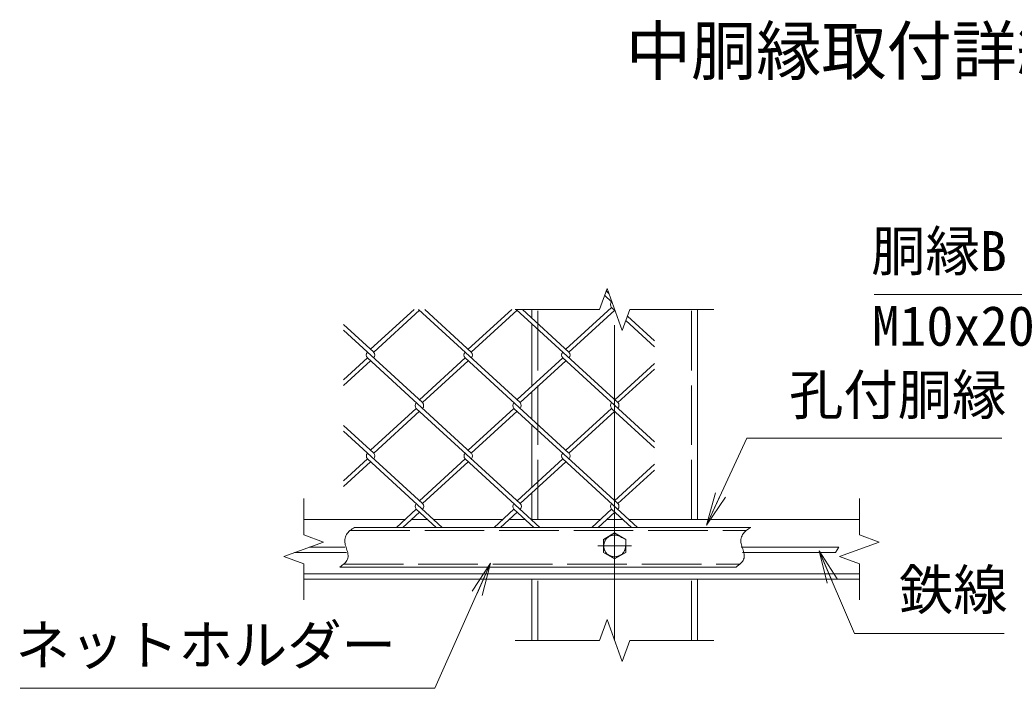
# Model space of a CAD drawing. Units: millimetres at full size; details may follow other scales. Extents: x -10500 to 10500, y -7425 to 7425.
# Drawn here: x 5240 to 8243, y -1552 to 466 of the extents above; entities that cross this region are included whole.
import ezdxf
from ezdxf.enums import TextEntityAlignment as Align

# ---------------------------------------------------------------- set-up
doc = ezdxf.new("R2010")
doc.units = ezdxf.units.MM
doc.header["$LTSCALE"] = 30
doc.linetypes.add('DASHED', pattern=[7.5, 6, -1.5])
doc.linetypes.add('USER1', pattern=[50.8, 31.75, -6.35, 6.35, -6.35])
for name, color, linetype, lineweight in [('0-0_D-STR-TXT', 7, 'Continuous', 13), ('0-1_D-STR-DIM', 7, 'Continuous', 13), ('0-2_D-BMK', 2, 'USER1', 13), ('0-3_D-STR3', 3, 'Continuous', 13), ('0-7_D-STR1', 1, 'Continuous', 18), ('0-8_0', 7, 'Continuous', 18), ('0-A_D-TTL-TXT', 7, 'Continuous', 13), ('0-B_D-STR2', 7, 'Continuous', 13)]:
    doc.layers.add(name, color=color, linetype=linetype, lineweight=lineweight)
doc.styles.add('ＭＳ ゴシック', font='')
doc.styles.get('ＭＳ ゴシック').set_extended_font_data('MS Gothic')

# ---------------------------------------------------------------- blocks, each defined once
blk = doc.blocks.new('_Open')
at = {"layer": '0-8_0'}
blk.add_line((-30, 5), (0, 0), dxfattribs=at)
blk.add_lwpolyline([(-30, -5), (0, 0), (-30, 0)], dxfattribs=at)

msp = doc.modelspace()

# ---------------------------------------------------------------- linework, layer by layer
at = {"layer": '0-0_D-STR-TXT'}
for points in [[(7820, -363.38), (8351.5, -363.38), (8575.45, -1081.74)], [(8206.05, -797.58), (7435.34, -797.58), (7314.55, -1058)], [(8212.93, -1387.44), (7760.74, -1387.44), (7654.63, -1139.22)], [(5241.32, -1552.41), (6493.63, -1552.41), (6660.81, -1176.66)]]:
    msp.add_lwpolyline(points, dxfattribs=at)
at = {"layer": '0-1_D-STR-DIM'}
for p, q in [((7013.44, -345.23), (6990.35, -408.66)), ((7059.61, -472.09), (7013.44, -345.23)), ((6736.53, -408.66), (6990.35, -408.66)), ((7082.7, -408.66), (7059.61, -472.09)), ((7082.7, -408.66), (7336.53, -408.66)), ((6097.4, -979.91), (6097.4, -1089.3)), ((7775.65, -979.91), (7775.65, -1089.3)), ((6097.4, -1089.3), (6157.31, -1111.1)), ((7775.65, -1089.3), (7835.56, -1111.1)), ((6157.31, -1111.1), (6037.5, -1154.71)), ((7713.04, -1126.91), (7703.8, -1142.91)), ((7835.56, -1111.1), (7715.75, -1154.71)), ((6037.5, -1154.71), (6097.4, -1176.52)), ((7715.75, -1154.71), (7775.65, -1176.52)), ((6097.4, -1176.52), (6097.4, -1285.91)), ((7775.65, -1176.52), (7775.65, -1285.91)), ((7013.44, -1345.23), (6990.35, -1408.66)), ((7059.61, -1472.09), (7013.44, -1345.23)), ((6736.53, -1408.66), (6990.35, -1408.66)), ((7082.7, -1408.66), (7059.61, -1472.09)), ((7082.7, -1408.66), (7336.53, -1408.66))]:
    msp.add_line(p, q, dxfattribs=at)
for points in [[(6250.86, -1066.91), (6247.34, -1069.25), (6243.87, -1071.63), (6240.49, -1074.07), (6237.25, -1076.62), (6234.2, -1079.31), (6231.38, -1082.17), (6228.83, -1085.23), (6226.61, -1088.54), (6224.77, -1092.12), (6223.31, -1095.94), (6222.26, -1099.93), (6221.63, -1104.01), (6221.41, -1108.1), (6221.62, -1112.12), (6222.22, -1116.07), (6223.12, -1119.95), (6224.25, -1123.8), (6225.51, -1127.65), (6226.84, -1131.53), (6228.14, -1135.45), (6229.33, -1139.46), (6230.34, -1143.56), (6231.07, -1147.7), (6231.44, -1151.81), (6231.38, -1155.82), (6230.8, -1159.67), (6229.64, -1163.29), (6227.94, -1166.71), (6225.77, -1169.94), (6223.19, -1173.01), (6220.28, -1175.94), (6217.1, -1178.78), (6213.71, -1181.53), (6210.19, -1184.23), (6206.61, -1186.91)], [(7447.29, -1066.91), (7443.77, -1069.25), (7440.29, -1071.63), (7436.91, -1074.07), (7433.67, -1076.62), (7430.62, -1079.31), (7427.8, -1082.17), (7425.25, -1085.23), (7423.04, -1088.54), (7421.19, -1092.12), (7419.73, -1095.94), (7418.69, -1099.93), (7418.05, -1104.01), (7417.83, -1108.1), (7418.04, -1112.12), (7418.64, -1116.07), (7419.54, -1119.95), (7420.67, -1123.8), (7421.94, -1127.65), (7423.26, -1131.53), (7424.56, -1135.45), (7425.76, -1139.46), (7426.76, -1143.56), (7427.49, -1147.7), (7427.86, -1151.81), (7427.8, -1155.82), (7427.22, -1159.67), (7426.06, -1163.29), (7424.36, -1166.71), (7422.19, -1169.94), (7419.61, -1173.01), (7416.7, -1175.94), (7413.52, -1178.78), (7410.13, -1181.53), (7406.62, -1184.23), (7403.03, -1186.91)]]:
    msp.add_lwpolyline(points, dxfattribs=at)
at = {"layer": '0-2_D-BMK'}
msp.add_line((7036.53, -1408.66), (7036.53, -408.66), dxfattribs=at)
at = {"layer": '0-2_D-BMK', "color": 4, "lineweight": 5}
msp.add_line((7087.53, -1122.91), (6985.53, -1122.91), dxfattribs=at)
at = {"layer": '0-3_D-STR3', "linetype": 'DASHED'}
for p, q in [((6237.88, -1076.11), (7434.3, -1076.11)), ((6218.34, -1177.71), (7414.76, -1177.71))]:
    msp.add_line(p, q, dxfattribs=at)
at = {"layer": '0-3_D-STR3'}
for p, q in [((7447.29, -1066.91), (6250.86, -1066.91)), ((6222, -1126.91), (6113.89, -1126.91)), ((7418.43, -1126.91), (7713.04, -1126.91)), ((6226.63, -1142.91), (6069.93, -1142.91)), ((7423.05, -1142.91), (7703.8, -1142.91)), ((7403.03, -1186.91), (6206.61, -1186.91))]:
    msp.add_line(p, q, dxfattribs=at)
at = {"layer": '0-3_D-STR3', "color": 4, "linetype": 'DASHED', "lineweight": 5}
msp.add_lwpolyline([(7036.53, -1162.17), (7002.53, -1142.54), (7002.53, -1103.28), (7036.53, -1083.65), (7070.53, -1103.28), (7070.53, -1142.54)], close=True, dxfattribs=at)
msp.add_circle((7036.53, -1122.91), 33, dxfattribs=at)
at = {"layer": '0-7_D-STR1'}
for p, q in [((6786.53, -408.66), (6786.53, -435.04)), ((7286.53, -408.66), (7286.53, -1042.91)), ((6786.53, -452.4), (6786.53, -640.37)), ((6786.53, -657.73), (6786.53, -740)), ((6786.53, -757.36), (6786.53, -945.33)), ((6786.53, -962.69), (6786.53, -1042.91)), ((6097.4, -1042.91), (6404.03, -1042.91)), ((6422.98, -1042.91), (6470.91, -1042.91)), ((6489.86, -1042.91), (6698.94, -1042.91)), ((6717.89, -1042.91), (6765.82, -1042.91)), ((6784.29, -1042.91), (6993.85, -1042.91)), ((7012.8, -1042.91), (7060.73, -1042.91)), ((7079.2, -1042.91), (7775.65, -1042.91)), ((6097.4, -1206.91), (7775.65, -1206.91)), ((6097.4, -1222.91), (7775.65, -1222.91)), ((6786.53, -1222.91), (6786.53, -1408.66)), ((7286.53, -1222.91), (7286.53, -1408.66))]:
    msp.add_line(p, q, dxfattribs=at)
at = {"layer": '0-7_D-STR1', "linetype": 'DASHED'}
for p, q in [((6804.53, -1042.91), (6804.53, -408.66)), ((7268.53, -1042.91), (7268.53, -408.66)), ((6804.53, -1408.66), (6804.53, -1222.91)), ((7268.53, -1408.66), (7268.53, -1222.91))]:
    msp.add_line(p, q, dxfattribs=at)
at = {"layer": '0-B_D-STR2'}
for p, q in [((7018.98, -360.44), (7010.67, -352.83)), ((7028.46, -386.49), (7005.94, -365.85)), ((6430.63, -408.66), (6299.27, -529.02)), ((6446.73, -411.27), (6308.75, -537.7)), ((6751.11, -690.18), (6443.88, -408.66)), ((6603.66, -537.7), (6462.83, -408.66)), ((6725.54, -408.66), (6594.18, -529.02)), ((6741.64, -411.27), (6603.66, -537.71)), ((7046.02, -690.18), (6738.8, -408.66)), ((6898.57, -537.7), (6757.74, -408.66)), ((7027.08, -402.59), (6889.1, -529.02)), ((7036.55, -411.27), (6898.57, -537.7)), ((7037.94, -412.54), (7027.08, -402.59)), ((7156.53, -521.21), (7070.45, -442.33)), ((7156.53, -503.84), (7075.19, -429.31)), ((6308.75, -537.7), (6217.4, -454)), ((6456.2, -690.18), (6217.4, -471.36)), ((6289.8, -555.07), (6217.4, -621.41)), ((6299.27, -563.75), (6217.4, -638.77)), ((6603.66, -842.66), (6289.8, -555.07)), ((6584.71, -555.07), (6446.73, -681.5)), ((6594.18, -563.75), (6456.2, -690.18)), ((6898.57, -842.66), (6584.71, -555.07)), ((6879.62, -555.07), (6742.47, -680.75)), ((6889.1, -563.75), (6751.11, -690.18)), ((7156.53, -808.8), (6879.62, -555.07)), ((7156.53, -571.57), (7036.55, -681.5)), ((7156.53, -588.93), (7046.02, -690.18)), ((6437.26, -707.55), (6299.27, -833.98)), ((6446.73, -716.23), (6308.75, -842.66)), ((6751.09, -995.12), (6437.26, -707.55)), ((6732.17, -707.55), (6594.18, -833.98)), ((6741.64, -716.23), (6603.66, -842.66)), ((7046, -995.12), (6732.17, -707.55)), ((7027.08, -707.55), (6889.1, -833.98)), ((7036.55, -716.23), (6898.57, -842.66)), ((7156.53, -826.16), (7027.08, -707.55)), ((6308.75, -842.66), (6217.4, -758.96)), ((6456.2, -995.14), (6217.4, -776.32)), ((6289.8, -860.02), (6217.4, -926.37)), ((6299.27, -868.7), (6217.4, -943.73)), ((6516.05, -1066.91), (6290.04, -859.81)), ((6584.71, -860.02), (6446.73, -986.46)), ((6594.18, -868.7), (6456.2, -995.14)), ((6810.48, -1066.91), (6584.71, -860.02)), ((6879.62, -860.02), (6741.64, -986.46)), ((6889.1, -868.7), (6751.11, -995.14)), ((7105.4, -1066.91), (6879.62, -860.02)), ((7156.53, -876.48), (7036.53, -986.44)), ((7156.53, -893.84), (7046, -995.12)), ((6437.47, -1012.27), (6377.84, -1066.91)), ((6497.1, -1066.91), (6437.47, -1012.27)), ((6732.38, -1012.27), (6672.75, -1066.91)), ((6792.01, -1066.91), (6732.38, -1012.27)), ((7027.29, -1012.27), (6967.66, -1066.91)), ((7086.92, -1066.91), (7027.29, -1012.27)), ((6446.94, -1020.95), (6396.78, -1066.91)), ((6741.85, -1020.95), (6691.7, -1066.91)), ((7036.76, -1020.95), (6986.61, -1066.91))]:
    msp.add_line(p, q, dxfattribs=at)
for centre, start, end in [((7036.76, -393.67), 137.5, 222.5), ((6299.25, -546.36), 137.5, 222.5), ((6299.25, -546.36), 317.5, 42.5), ((6594.16, -546.36), 137.5, 222.5), ((6594.16, -546.36), 317.5, 42.5), ((6889.07, -546.36), 137.5, 222.5), ((6889.07, -546.36), 317.5, 42.5), ((6446.73, -698.86), 137.5, 222.5), ((6446.73, -698.86), 317.5, 42.5), ((6741.64, -698.86), 137.5, 222.5), ((6741.64, -698.86), 317.5, 42.5), ((7036.76, -698.63), 137.5, 222.5), ((7036.76, -698.63), 317.5, 42.5), ((6299.49, -851.11), 137.5, 222.5), ((6299.49, -851.11), 317.5, 42.5), ((6594.4, -851.11), 137.5, 222.5), ((6594.4, -851.11), 317.5, 42.5), ((6889.31, -851.11), 137.5, 222.5), ((6889.31, -851.11), 317.5, 42.5), ((6446.94, -1003.58), 137.5, 222.5), ((6446.94, -1003.58), 317.5, 42.5), ((6741.85, -1003.58), 137.5, 222.5), ((6741.85, -1003.58), 317.5, 42.5), ((7036.76, -1003.58), 137.5, 222.5), ((7036.76, -1003.58), 317.5, 42.5)]:
    msp.add_arc(centre, 12.85, start, end, dxfattribs=at)

# ---------------------------------------------------------------- block references
at = {"layer": '0-0_D-STR-TXT', "xscale": 3.333333, "yscale": 3.333333}
for p, rotation in [((7313.7, -1059.82), 245.1167), ((7653.84, -1137.39), 113.14712), ((6661.63, -1174.83), 66.01445)]:
    msp.add_blockref('_Open', p, dxfattribs=dict(at, rotation=rotation))

# ---------------------------------------------------------------- texts
at = {"layer": '0-0_D-STR-TXT', "style": 'ＭＳ ゴシック'}
for s, p in [('胴縁B', (7811.12, -328.42)), ('M10x20', (7814.3, -554.39)), ('孔付胴縁', (7563.28, -762.63)), ('鉄線', (7895.03, -1351.54)), ('ネットホルダー', (5227.36, -1518.41))]:
    msp.add_text(s, height=120.3, dxfattribs=at).set_placement(p, align=Align.BOTTOM_LEFT)
at = {"layer": '0-A_D-TTL-TXT', "style": 'ＭＳ ゴシック'}
msp.add_text('中胴縁取付詳細', height=144.3, dxfattribs=at).set_placement((7070.24, 256.93), align=Align.BOTTOM_LEFT)

doc.saveas('drawing.dxf')
